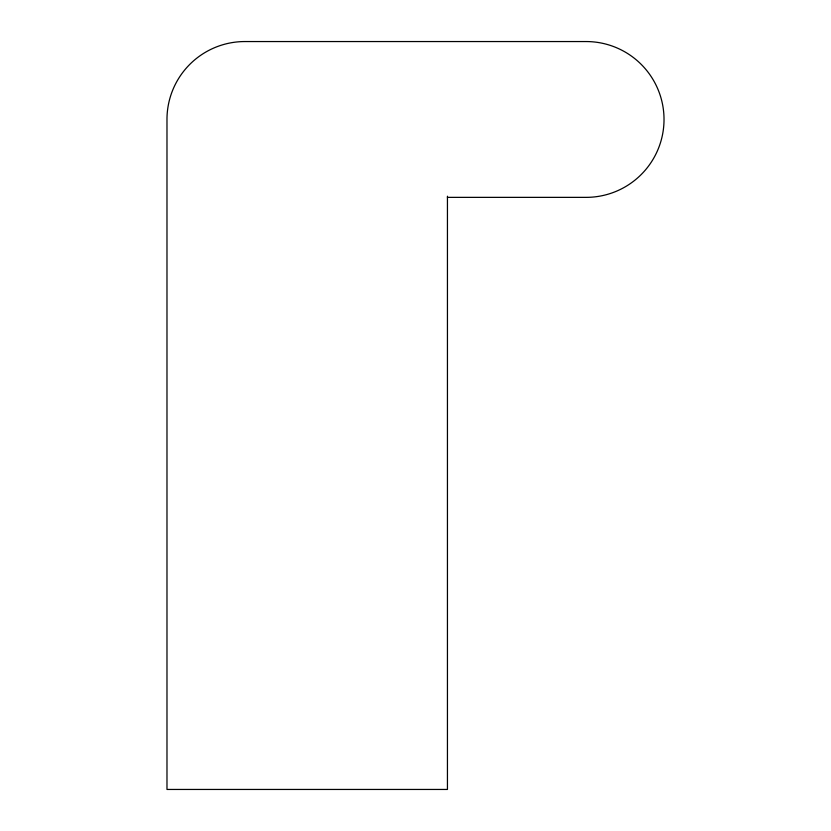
<?xml version="1.0" encoding="UTF-8"?>
<svg xmlns="http://www.w3.org/2000/svg" width="831" height="831" viewBox="0 0 831 831"><rect width="100%" height="100%" fill="white"/><g stroke="black" fill="none" stroke-linecap="round" stroke-linejoin="round"><path stroke-width="1.25" d="M447.442 197.363L586.115 197.363A77.906 77.906 0 0 0 664.021 119.456A77.906 77.906 0 0 0 586.115 41.55L244.885 41.55A77.906 77.906 0 0 0 166.979 119.456L166.979 789.45L447.442 789.45L447.442 196.209"/></g></svg>
